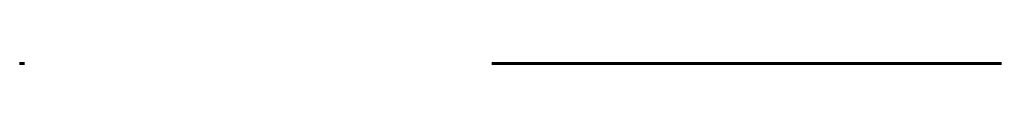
# Model space of a CAD drawing. Header units: metres. Extents: x 0.13 to 1.29, y 0 to 0.
import ezdxf

# ---------------------------------------------------------------- set-up
doc = ezdxf.new("R2010")
doc.units = ezdxf.units.M
doc.layers.add('0.5_continu_noir', color=5, linetype='Continuous', lineweight=60, true_color=0x0000ff)

msp = doc.modelspace()

# ---------------------------------------------------------------- linework, layer by layer
at = {"layer": '0.5_continu_noir'}
for p, q in [((0.1288, 0, 1.2746), (0.1344, 0, -1.1976)), ((0.6861, 0, -1.1976), (1.2874, 0, 1.0079))]:
    msp.add_line(p, q, dxfattribs=at)

doc.saveas('drawing.dxf')
